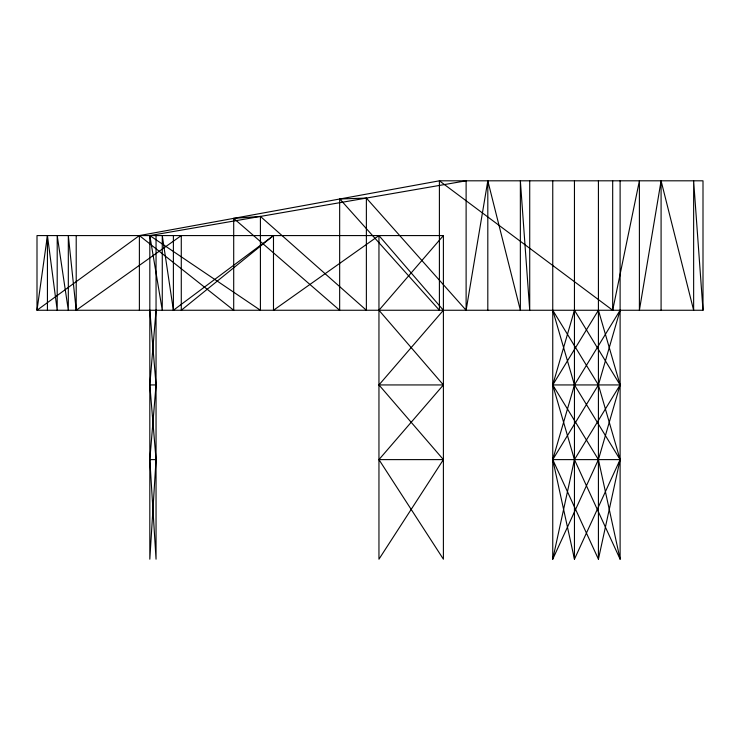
<?xml version="1.0" encoding="UTF-8"?>
<svg xmlns="http://www.w3.org/2000/svg" width="740" height="740" viewBox="0 0 740 740"><rect width="100%" height="100%" fill="white"/><g stroke="black" fill="none" stroke-linecap="round" stroke-linejoin="round"><path stroke-width="1.11" d="M156.047 310.254L149.822 384.939L156.047 459.614L149.822 559.19L149.822 235.579L466.117 180.81L466.117 310.254L366.374 198.079L339.817 198.986L439.403 310.254L439.403 180.81L703 180.81L703 310.254L37 310.254L37 235.579L443.399 235.579L443.399 559.19L378.954 459.614L443.399 384.939L378.954 310.254L443.399 235.579M156.047 235.579L156.047 559.19L149.822 459.614L156.047 384.939L149.822 310.254M378.954 235.579L378.954 559.19L443.399 459.614L378.954 384.939L443.399 310.254L378.954 235.579L273.486 310.254L273.486 235.579L181.281 310.254L181.281 235.579L76.211 310.254L68.321 235.579L68.321 310.254L57.202 235.579L57.202 310.254L47.434 235.579L37 310.254L139.388 235.579L439.403 180.81L612.683 310.254L639.397 180.81L639.397 310.254L661.088 180.81L693.639 310.254L693.639 180.81L703 310.254M466.117 310.254L487.808 180.81L520.359 310.254L520.359 180.81L529.72 310.254L529.72 180.81M620.111 559.19L598.42 459.614L552.752 384.939L574.453 310.254L620.111 384.939L598.42 459.614L552.752 559.19L574.453 459.614L620.111 384.939L598.42 310.254L552.752 384.939L574.453 459.614L620.111 559.19L620.111 180.81M598.42 559.19L620.111 459.614L598.42 384.939L552.752 310.254L574.453 384.939L620.111 459.614L574.453 559.19L552.752 459.614L574.453 384.939L620.111 310.254L598.42 384.939L552.752 459.614L598.42 559.19L598.42 180.81M139.388 310.254L139.388 235.579L233.701 310.254L233.701 218.356L260.415 216.422L260.415 310.254L149.822 235.579L162.273 310.254L162.273 235.579L173.391 310.254L273.486 235.579M149.822 384.939L156.047 384.939M378.954 384.939L443.399 384.939M552.752 384.939L620.111 384.939M149.822 459.614L156.047 459.614M378.954 459.614L443.399 459.614M552.752 459.614L620.111 459.614M233.701 218.356L339.66 310.254L339.66 199.014M260.415 216.422L366.374 310.254L366.374 198.079M661.088 180.81L661.088 310.254M612.683 180.81L612.683 310.254M574.453 180.81L574.453 559.19M552.752 180.81L552.752 559.19M487.808 180.81L487.808 310.254M173.391 235.579L173.391 310.254M76.211 235.579L76.211 310.254M47.434 235.579L47.434 310.254"/></g></svg>
